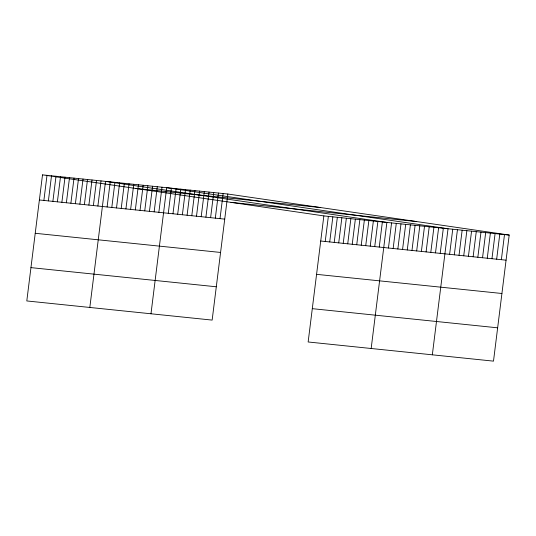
<?xml version="1.0" encoding="UTF-8"?>
<svg xmlns="http://www.w3.org/2000/svg" width="536" height="536" viewBox="0 0 536 536"><rect width="100%" height="100%" fill="white"/><g stroke="black" fill="none" stroke-linecap="round" stroke-linejoin="round"><path stroke-width="0.8" d="M42.505 174.863L26.8 300.944L212.149 320.093L227.854 194.019L509.2 235.056L493.495 361.137L308.146 341.981L323.851 215.907L42.505 174.863L227.854 194.019M43.878 200.444L47.007 175.326M48.381 200.906L51.51 175.795M52.883 201.375L56.005 176.257M57.379 201.838L60.508 176.726M61.881 202.3L65.01 177.188M66.384 202.769L69.513 177.65M70.886 203.231L74.015 178.12M75.388 203.7L78.517 178.582M79.891 204.162L83.02 179.051M84.387 204.631L87.515 179.513M88.889 205.094L92.018 179.982M93.391 205.556L96.52 180.444M97.894 206.025L101.023 180.907M89.82 307.456L105.525 181.376L386.871 222.42L371.167 348.494M107.1 206.976L110.228 181.858M111.803 207.459L114.932 182.347M116.513 207.948L119.635 182.836M121.216 208.437L124.345 183.319M125.92 208.919L129.049 183.808M130.623 209.409L133.752 184.29M135.333 209.891L138.456 184.779M140.037 210.38L143.166 185.262M144.74 210.862L147.869 185.751M149.444 211.352L152.572 186.24M154.154 211.841L157.276 186.722M158.857 212.323L161.986 187.211M150.984 313.774L166.689 187.694L448.036 228.738L432.331 354.819M168.264 213.295L171.393 188.183M172.974 213.784L176.096 188.665M177.677 214.266L180.806 189.154M182.381 214.755L185.51 189.644M187.084 215.244L190.213 190.126M191.794 215.727L194.916 190.615M196.498 216.216L199.626 191.097M201.201 216.698L204.33 191.587M205.904 217.187L209.033 192.069M210.615 217.676L213.737 192.558M215.318 218.159L218.447 193.047M220.021 218.648L223.15 193.53M325.225 241.481L328.354 216.37M329.72 241.95L332.849 216.832M334.223 242.413L337.352 217.301M338.725 242.882L341.854 217.763M343.228 243.344L346.357 218.232M347.73 243.813L350.859 218.695M352.232 244.275L355.361 219.164M356.735 244.738L359.857 219.626M361.231 245.207L364.359 220.088M365.733 245.669L368.862 220.557M370.235 246.138L373.364 221.02M374.738 246.6L377.867 221.489M379.24 247.069L382.369 221.951M388.446 248.021L391.575 222.902M393.149 248.503L396.278 223.391M397.853 248.992L400.982 223.874M402.563 249.475L405.692 224.363M407.266 249.964L410.395 224.845M411.97 250.446L415.099 225.334M416.673 250.935L419.802 225.824M421.383 251.424L424.512 226.306M426.087 251.907L429.215 226.795M430.79 252.396L433.919 227.277M435.493 252.878L438.622 227.767M440.203 253.367L443.332 228.249M449.61 254.339L452.739 229.227M454.314 254.828L457.443 229.71M459.024 255.31L462.153 230.199M463.727 255.799L466.856 230.681M468.43 256.282L471.559 231.17M473.134 256.771L476.263 231.653M477.844 257.26L480.973 232.142M482.547 257.742L485.676 232.631M487.251 258.231L490.38 233.113M491.954 258.714L495.083 233.602M496.664 259.203L499.793 234.085M501.368 259.685L504.497 234.574M135.347 188.404L320.702 207.559M231.003 202.36L416.358 221.515M323.851 215.907L509.2 235.056M39.376 199.975L224.725 219.13M320.722 241.019L506.071 260.174M35.229 233.294L220.577 252.449M316.568 274.338L501.924 293.494M30.947 267.625L216.303 286.78M312.294 308.662L497.649 327.818"/></g></svg>
